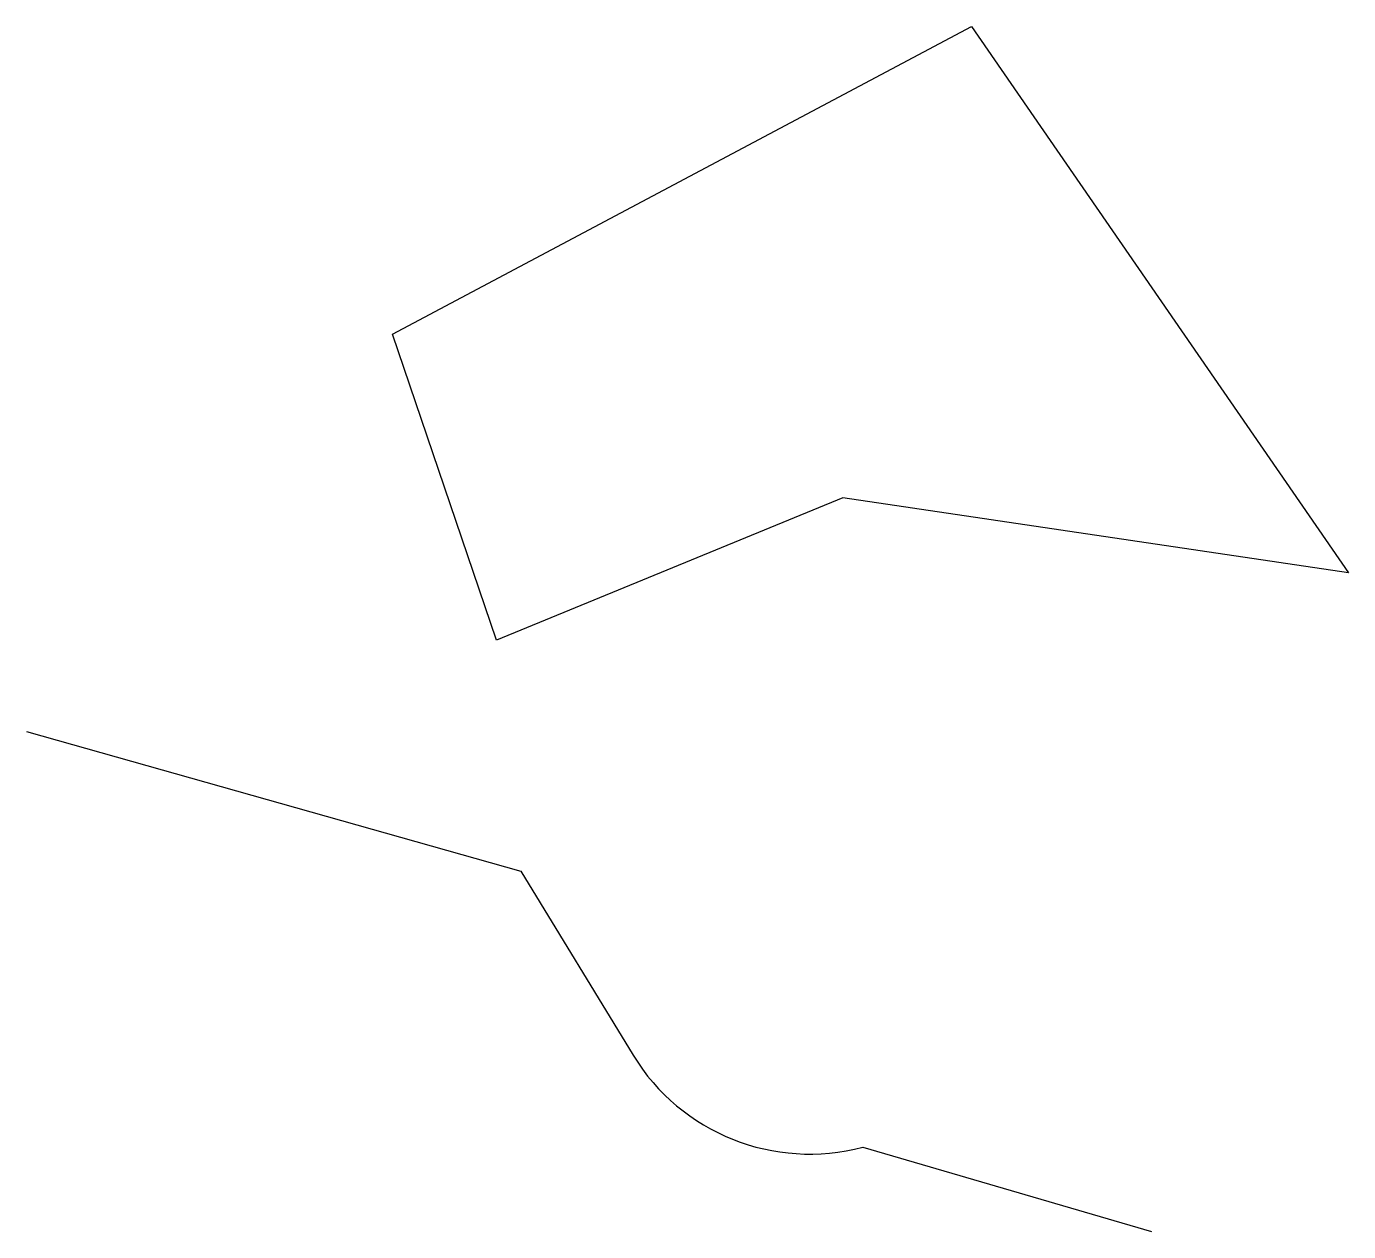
# Model space of a CAD drawing. Header units: inches. Extents: x -11996 to 21794, y -15086 to 15701.
import ezdxf

# ---------------------------------------------------------------- set-up
doc = ezdxf.new("R2010")
doc.units = ezdxf.units.IN
doc.header["$MEASUREMENT"] = 0

msp = doc.modelspace()

# ---------------------------------------------------------------- linework, layer by layer
msp.add_lwpolyline([(-2639, 7839), (12159, 15701), (21794, 1746), (8865, 3662), (16, 26)], close=True)
msp.add_lwpolyline([(-11996, -2313), (642, -5882), (3508, -10578, 0.332781), (9380, -12926), (16756, -15086)], format="xyb")

doc.saveas('drawing.dxf')
